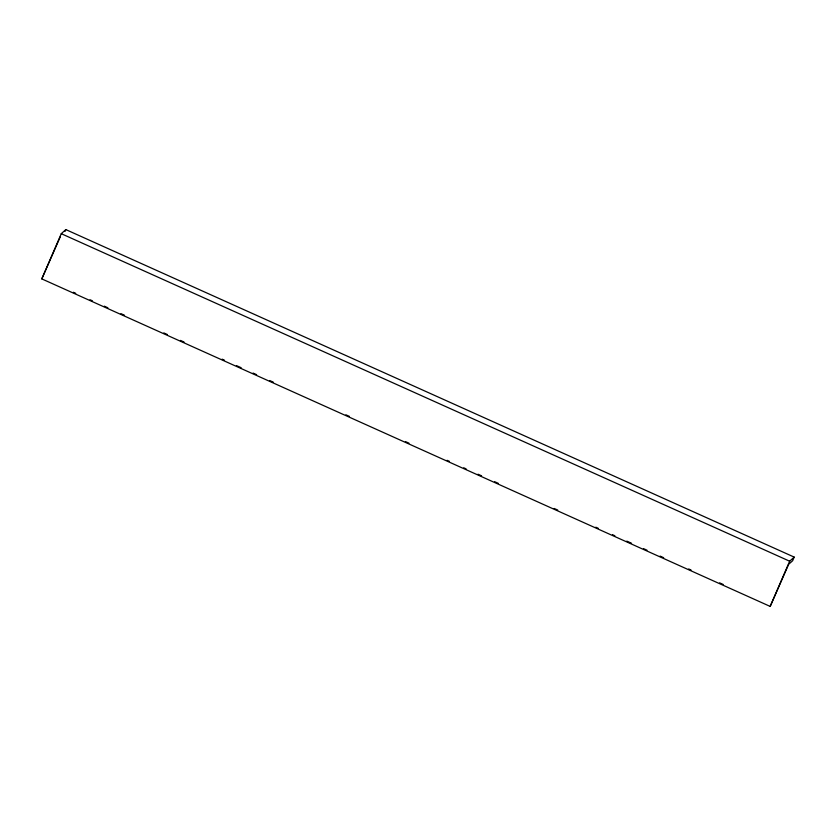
<?xml version="1.0" encoding="UTF-8"?>
<svg xmlns="http://www.w3.org/2000/svg" width="836" height="836" viewBox="0 0 836 836"><rect width="100%" height="100%" fill="white"/><g stroke="black" fill="none" stroke-linecap="round" stroke-linejoin="round"><path stroke-width="1.25" d="M41.8 278.89L61.268 233.683L65.825 229.586L794.2 557.11L792.643 560.737L788.693 564.279L770.175 606.413L41.8 278.89L60.317 236.755M65.051 231.394L65.825 229.586M770.175 606.413L789.644 561.207L794.2 557.11M61.268 233.683L789.644 561.207M73.349 292.255L75.731 293.321M90.016 299.748L92.399 300.814M104.291 306.164L107.865 307.773M120.959 313.657L124.533 315.266M163.804 332.927L167.378 334.536M180.461 340.419L184.035 342.029M222.125 359.156L224.497 360.222M236.4 365.572L241.165 367.715M253.068 373.065L256.631 374.674M269.725 380.558L273.299 382.167M345.895 414.813L349.469 416.412M405.408 441.565L408.971 443.174M447.061 460.302L449.444 461.367M463.719 467.794L466.101 468.86M478.004 474.211L481.578 475.82M494.661 481.703L498.235 483.312M554.174 508.466L557.748 510.075M595.828 527.192L598.21 528.268M612.495 534.685L614.868 535.761M626.77 541.111L631.535 543.254M643.438 548.604L647.001 550.203M660.095 556.097L663.669 557.696M688.665 568.94L691.038 570.006M719.608 582.849L723.171 584.458"/></g></svg>
